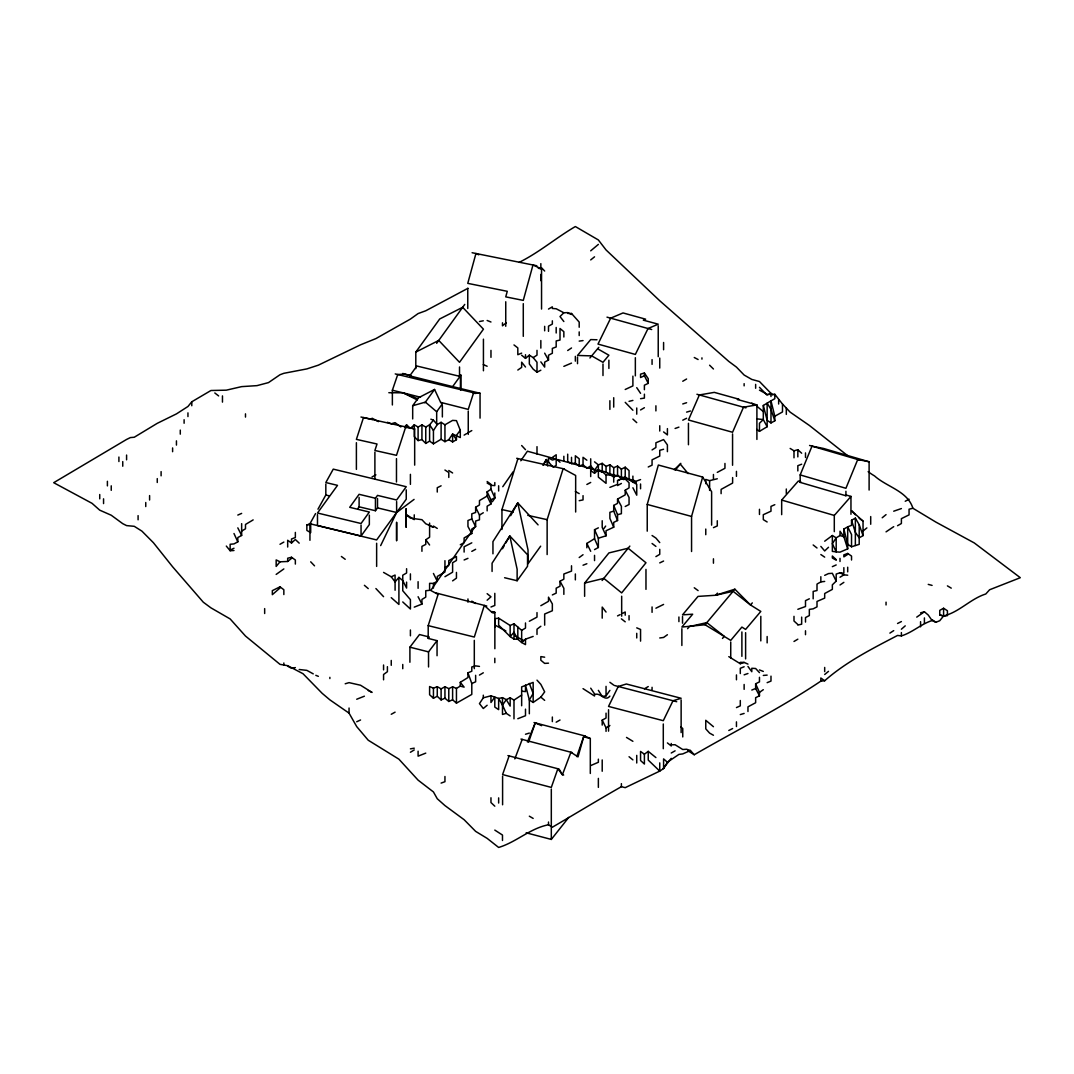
<?xml version="1.0" encoding="UTF-8"?>
<svg xmlns="http://www.w3.org/2000/svg" width="1074" height="1074" viewBox="0 0 1074 1074"><rect width="100%" height="100%" fill="white"/><g stroke="black" fill="none" stroke-linecap="round" stroke-linejoin="round"><path stroke-width="1.5" d="M191.79 405.744L191.79 401.783L210.96 390.506L226.305 390.171L241.65 386.627L256.995 385.633L268.5 382.599L280.005 374.732L283.845 373.309L306.855 368.906L318.36 365.16L360.555 344.808L375.9 338.592L410.416 319.072L418.095 313.568L425.76 310.775L467.955 288.288M406.59 582.121L406.59 588.069L402.75 580.578L398.91 577.369L395.084 581.88L391.245 576.792L383.566 572.402M437.266 424.566L441.105 422.31L441.105 439.253L433.44 443.831L433.44 430.526L437.266 424.566L433.44 420.202L429.6 424.821L429.6 441.119L425.76 443.428L421.934 439.602L418.095 440.595L418.095 427.063L414.255 424.794L410.416 428.392L406.59 424.821L404.67 426.888M448.784 477.447L448.784 472.506L444.945 470.036M444.945 441.683L444.945 424.807L452.61 420.39L456.45 420.632L460.29 430.244L460.29 437.561L452.61 434.044L448.784 439.655L444.945 441.683L441.105 439.253M487.14 510.875L487.14 506.203L490.966 504.001L490.966 499.866L487.14 491.811L490.966 489.234L490.966 485.287L487.14 483.018M510.15 715.915L506.31 713.324L502.484 705.121L506.31 699.644L510.15 697.805L513.99 700.087L513.99 718.842M521.655 705.752L521.655 686.904L533.16 682.393L533.16 702.45L540.84 697.147L544.666 691.871L540.84 684.366L537 680.164M552.345 721.607L552.345 717.016M609.884 487.381L617.55 484.347L617.55 480.628L621.39 478.937L625.216 479.031L629.055 482.776L629.055 487.864L625.216 490.227L625.216 494.859L617.55 499.101L617.55 503.37L613.71 505.424L613.71 511.103L617.55 520.514L613.71 522.38L613.71 527.213L606.045 530.744L606.045 535.805L598.366 538.208L594.54 529.697L598.366 527.844M625.216 615.201L625.216 611.979L622.665 613.348M629.055 619.993L629.055 615.603M636.734 637.969L636.734 633.324M640.56 641.124L640.56 629.471L636.734 627.86M701.94 359.132L701.94 357.843M744.134 662.43L740.295 663.732L740.295 662.322L744.134 662.43L747.96 664.094M747.96 711.498L747.96 706.84L755.64 702.732L755.64 697.684L759.466 695.791L759.466 692.368L755.64 683.816L759.466 681.856L759.466 677.318M756.915 429.439L759.466 431.345L767.145 426.727L763.305 419.598L763.305 405.475L770.984 400.857L774.81 416.256L774.81 420.82L770.984 422.941L770.984 400.857L774.81 398.696L774.81 394.279L767.145 394.359L759.466 390.131M585.209 736.039L583.988 735.717L578.013 756.901L570.912 752.243L520.957 739.073M647.233 531.16L647.233 504.444L658.349 465.042L702.664 477.044L711.619 491.744L711.619 525.132M691.562 551.499L691.562 516.433L702.664 477.044M501.947 529.509L501.947 509.573L517.95 458.585M547.136 554.56L547.136 519.668L563.152 468.68L575.664 475.473L575.664 512.016M437.051 655.731L437.051 640.654L428.204 638.412L428.204 625.632L438.34 593.586M480.051 418.122L480.051 393.285L473.607 392.762L468.251 409.382L440.635 402.374L434.554 389.446L418.39 397.836L412.684 405.73L412.684 418.927M392.372 404.965L392.372 390.251L397.742 374.517L404.186 374.114L411.194 375.793L409.731 375.887L416.86 366.019L459.524 376.289L460.894 375.162L460.894 389.889M528.569 742.255L535.255 722.883L583.988 735.717L590.311 738.509L590.311 773.468M576.778 756.579L583.988 735.717M509.13 755.908L502.592 774.569L551.311 787.403L557.862 768.756L559.098 769.078L562.414 774.743L563.662 775.066M514.822 758.902L522.192 739.395M527.428 741.946L535.255 722.883L541.591 725.675M850.957 514.258L850.957 496.416L846.487 495.114L845.923 495.758L800.184 482.387L800.184 474.923L811.998 446.153L823.369 448.422L869.108 461.793L869.108 490.053M380.666 545.592L396.628 512.499L406.241 499.209L406.241 489.851M543.417 465.19L546.344 459.551L552.895 466.975M309.943 540.303L309.943 523.75L315.568 513.573M317.971 509.21L325.999 494.658M510.674 515.681L517.775 502.901L538.074 524.877M502.484 548.76L504.109 545.914M505.733 543.068L509.801 535.953L527.535 554.761L527.535 566.28L517.131 580.739L504.605 577.731M191.79 401.783L187.95 406.496L176.445 413.893L157.26 423.331L134.25 437.252L130.41 437.574L126.584 439.441L53.7 482.696L92.055 503.344L99.734 510.163L111.24 515.238L122.745 523.669L126.584 525.602L134.25 526.314L141.916 531.133L153.434 542.732L172.605 566.777L203.295 602.205L210.96 607.871L230.145 618.933L245.49 636.05L280.005 664.35L287.684 665.692L303.016 673.72L322.2 693.361L329.866 699.845L349.05 713.136L356.716 726.615L368.234 740.228L398.91 759.17L418.095 780.14L433.44 791.954L437.266 798.747L444.945 805.581L464.116 819.704L475.634 831.37L487.14 838.364L498.645 847.453C516.258 842.177 530.073 828.349 548.505 824.765L552.345 827.222C575.328 813.837 598.151 799.902 621.39 786.692L625.216 787.658L659.745 771.105L663.584 768.554L667.41 762.218L678.916 754.404L682.755 753.908L690.434 750.511L694.26 754.74C736.495 730.293 780.342 708.303 820.845 681.131L824.684 680.755C846.137 661.812 872.37 648.615 897.555 635.446L901.395 635.915C912.631 632.385 921.116 624.007 932.084 620.544L935.91 622.276L939.75 620.718L943.59 615.939C959.095 612.301 970.426 598.822 985.784 593.989L989.61 589.76L1020.3 577.705L974.266 542.934L935.91 522.112L912.9 508.244C907.557 491.006 886.99 487.113 874.545 475.93A61.393 35.442 60 0 1 868.141 471.674M542.907 465.096L546.344 459.551L547.727 466.062M483.3 695.173L483.3 697.818L479.46 703.618L483.3 708.504L487.14 705.256M474.346 527.67L430.755 590.472L438.111 594.432M492.348 501.733L495.195 497.638M502.766 486.71L513.197 471.701M520.783 460.773L527.415 451.214L554.56 458.679M598.366 690.354L602.205 696.408L606.045 695.871L609.884 690.381M603.736 528.797L605.655 526.085M357.83 508.606L359.105 506.807L359.105 497.437M590.7 470.654L594.54 473.231L594.54 470.264L598.366 464.881L602.205 463.337L606.045 466.411L606.045 472.077L613.71 477.057L617.55 475.111L617.55 466.062L613.71 467.714L609.884 464.747L606.045 466.411M436.662 343.318L464.747 304.412M436.675 423.21L436.675 411.745L442.367 403.851L440.635 402.374M540.652 546.183L528.032 563.729L528.032 550.009L517.775 502.901L492.953 541.605L492.953 553.808M415.799 352.097L439.709 318.965L462.666 307.298L483.434 329.168L459.524 362.3L438.742 340.431L415.799 352.097L415.799 368.637M424.874 402.844L434.554 389.446M409.731 375.887L452.651 386.6L460.894 375.162M375.444 498.255L377.511 495.396L396.628 500.001L406.241 486.723L333.262 469.137L325.825 482.535L337.505 485.354L317.488 513.01L361.052 523.508L369.349 512.043L349.708 507.317L359.105 494.322L375.444 498.255L375.444 510.741L359.105 506.807M375.444 510.741L377.511 507.881L377.511 498.511M317.488 514.567L317.488 525.495L361.052 536.007L369.349 524.542L369.349 515.171M460.29 430.244L456.45 435.346L456.45 439.722L452.61 441.938L448.784 439.655M409.906 662.255L409.906 647.179L419.491 634.546L429.278 637.016L428.204 638.412M428.539 666.954L428.539 651.878L437.051 640.654M663.289 768.487L671.223 758.351M526.166 832.806L551.311 839.425L568.764 817.368M584.618 583.075L608.918 552.922L628.129 548.237L645.971 562.763L621.671 592.902L603.83 578.376L584.618 583.075L584.618 596.325M602.111 580.497L629.847 546.102M680.822 463.337L675.479 469.929M280.005 561.796L276.166 566.428L276.166 559.916L280.005 561.796L287.684 561.474L291.51 558.386L291.51 557.258L287.684 558.238L287.684 561.474M589.935 357.991L598.795 347.332M722.48 638.439L724.265 636.332L706.813 622.625L705.041 624.746L681.869 627.055L692.663 614.194L682.527 614.852L698.019 596.406L715.646 595.251L733.099 591.304L734.871 589.196L750.538 604.998L760.808 611.428L745.611 629.418L741.892 627.082L730.736 640.373L705.041 624.746L733.099 591.304L750.538 604.998L752.31 602.89M687.588 628.679L689.374 626.572L706.813 622.625M717.432 593.13L715.646 595.251L734.871 589.196M800.184 482.387L800.748 481.743L798.331 481.045L781.671 500.054L781.671 514.647M834.297 531.643L834.297 515.439L850.957 496.416M590.7 250.833L598.366 244.402M567.69 313.407L571.516 313.474L571.516 314.481L567.69 312.615L563.85 312.762L560.01 316.535L563.85 321.529M828.51 547.27L824.684 550.949L820.845 546.411M843.855 567.663L843.855 573.248L840.016 572.751L836.19 574.066L836.19 581.141L832.35 584.82L832.35 589.371L824.684 593.519L824.684 598.111L817.005 601.453L817.005 606.85L813.166 608.837L809.34 609.374L809.34 615.55L805.5 617.563L805.5 622.074M824.684 541.202L832.35 535.523L836.19 537.846L836.19 551.875L840.016 552.143L847.695 548.854L847.695 526.878L851.534 525.334L851.534 520.246L855.36 518.138L859.2 524.689L863.04 535.604L859.2 537.819L855.36 532.382L851.534 520.246M674.19 469.741L680.258 464.049L688.152 473.621M283.845 568.925L276.166 574.415M287.684 547.028L287.684 540.276L291.51 543.028L295.35 539.51L299.19 543.149M487.14 600.191L490.966 596.808L487.14 593.667M901.395 629.203L905.234 625.86M533.16 636.412L525.495 639.164L521.655 642.507L517.816 639.285L513.99 632.331L510.15 636.587L498.645 625.135L498.645 618.154L494.805 618.731L494.805 627.391M594.54 473.231L598.366 469.982L606.045 472.077M521.655 355.226L525.495 358.367L529.334 355.145L533.16 357.615L537 362.247L537 372.195L540.84 370.208M886.05 531.858L893.716 526.663M882.21 517.775L886.05 514.621M824.684 674.485L828.51 671.357M590.7 259.921L594.54 256.82M863.04 531.026L866.866 527.911M506.31 322.75L502.484 325.798L502.484 322.818M540.84 626.263L537 629.203L537 634.452M414.067 499.41L396.628 512.499L396.628 501.571M932.084 620.544L928.245 615.04L924.405 611.791L916.74 617.12M521.655 695.066L513.99 700.087M579.195 557.54L583.034 554.721M644.4 754.19L640.56 751.451L640.56 760.513L644.4 764.03L644.4 754.19L648.24 751.37L655.905 757.573M452.61 580.873L456.45 578.134L456.45 572.415M667.41 634.734L663.584 637.459L659.745 637.969M759.466 692.368L763.305 689.696M552.345 457.443L556.184 454.785L556.184 465.431L553.62 466.922M517.816 370.033L521.655 367.389L521.655 362.18L525.495 367.013M594.54 529.697L594.54 538.692L586.86 543.417L586.86 547.794M655.905 608.206L663.584 604.434M467.955 672.821L467.955 677.546L460.29 682.312L464.116 687.132L460.29 686.111L456.45 688.38L452.61 686.836L452.61 699.792L456.45 703.148L471.795 694.422L471.795 683.534L467.955 672.821L471.795 671.223L471.795 666.954L475.634 665.893L479.46 666.417M840.016 584.981L843.855 582.363M421.934 551.298L421.934 546.384L425.76 544.397L425.76 539.792L429.6 537.201L429.6 523.065M774.81 416.256L782.49 411.946L782.49 404.039L774.81 394.279M253.155 519.897L245.49 524.461L245.49 528.797L241.65 531.093M567.69 350.527L571.516 347.963M889.89 633.11L893.716 630.626M533.16 357.615L537 355.158L537 350.339M652.066 449.939L655.905 447.482L655.905 442.783L663.584 439.575L667.41 444.931L667.41 451.657M840.016 577.235L843.855 574.845L847.695 575.194M625.216 389.486L632.895 385.902L632.895 376.142M487.14 491.811L487.14 496.027L479.46 500.591L479.46 504.941L475.634 507.264L479.46 515.05L479.46 519.816L475.634 521.011L475.634 526.663L471.795 529.026L471.795 533.536L464.116 537.926L464.116 542.625L460.29 544.76M410.416 752.256L414.255 749.934M847.695 548.854L843.855 536.758L840.016 535.523L836.19 537.846L832.35 543.659L836.19 551.875L832.35 551.392L832.35 535.523M464.116 435.118L466.68 433.574M609.884 696.127C604.998 702.329 600.594 691.992 594.54 694.569L594.54 696.019L583.034 688.649M606.045 731.367L606.045 727.81L609.884 725.5M793.995 641.473L797.834 639.178M655.905 556.614L659.745 554.332L659.745 549.338M479.46 515.05L483.3 512.768M525.495 639.164L525.495 644.615L521.655 642.507L521.655 630.344L525.495 628.075L525.495 622.96M479.46 675.063L483.3 672.794M717.284 472.372L724.95 468.291L724.95 463.444M682.755 381.243L686.595 379.001M640.56 409.959L644.4 407.717M467.955 432.809L471.795 430.58M418.095 427.063L421.934 424.915L425.76 427.036L429.6 424.821L433.44 430.526M644.4 688.796L648.24 686.568M548.505 309.057L552.345 306.842L552.345 308.466L556.184 308.762L563.85 312.762M471.795 542.826L464.116 546.773L464.116 552.076M897.555 525.71L901.395 523.508L901.395 518.648L909.06 514.862L909.06 509.21L912.9 508.244M280.005 544.276L283.845 542.075M556.184 722.198L560.01 720.023M824.684 581.423L820.845 581.893L817.005 584.068L817.005 590.525L813.166 591.425L813.166 598.836M671.25 753.008L675.09 750.833M414.255 607.132L421.934 604.085L421.934 599.44L425.76 597.117L425.76 590.727L429.6 590.324L429.6 583.33L433.44 583.41L437.266 581.262L437.266 576.443L444.945 572.039L444.945 560.682M490.966 499.866L494.805 497.732L494.805 492.993M594.54 549.606L598.366 547.471L598.366 538.208M840.016 535.523L840.016 531.227L843.855 536.758L843.855 529.026L847.695 526.878L851.534 534.57L851.534 546.787L859.2 544.357L859.2 524.689M444.945 567.515L448.784 565.394L448.784 560.574L456.45 556.48L456.45 560.467L452.61 562.722L452.61 572.173L444.945 576.711M391.245 714.277L395.084 712.156M437.266 686.675L437.266 696.261L433.44 698.261L429.6 694.73L429.6 686.528L433.44 688.192L437.266 686.675L441.105 688.877L444.945 686.756L448.784 688.622L452.61 686.836M943.59 608.246L939.75 610.368L939.75 614.919L943.59 616.194L947.416 615.63L947.416 610.757L943.59 608.246L943.59 616.194M241.65 523.656L241.65 535.456L237.81 537.564L237.81 541.86L233.984 543.9L230.145 544.276L230.145 550.734L233.984 550.506M617.55 485.555L621.39 483.448M602.205 725.084L602.205 720.13L606.045 718.036L606.045 713.149M552.345 594.942L556.184 593.103L556.184 588.203L560.01 586.203L560.01 581.249L563.85 579.154L563.85 574.013L571.516 571.086L571.516 565.783M471.795 551.378L475.634 549.297M905.234 501.263L909.06 499.209M563.85 337.008L563.85 331.691L560.01 328.496L560.01 340.055L556.184 340.928L556.184 346.956L552.345 348.406L552.345 353.239L548.505 355.239L548.505 360.058L544.666 362.113L544.666 367.08L540.84 361.857M372.06 476.91L375.9 474.856M586.86 484.468L590.7 482.441M356.716 699.241L364.395 696.194M625.216 506.498L629.055 504.498L629.055 497.477L625.216 490.227M590.7 765.574L598.366 762.271L598.366 759.157M621.39 478.937L621.39 469.163L625.216 467.19L629.055 470.6L629.055 479.836L636.734 484.307L636.734 495.181L632.895 487.757M280.005 586.82L272.34 590.646L272.34 594.66L280.005 587.988L280.005 586.82L283.845 589.733L283.845 594.566M625.216 467.19L625.216 476.843L617.55 480.628M728.79 730.495L732.616 728.548M897.555 623.484L901.395 621.564M441.105 485.81L437.266 487.717L437.266 492.053M540.84 605.696L548.505 601.319L548.505 597.157L552.345 603.937L552.345 610.744L544.666 614.019L544.666 625.149M682.755 420.176L686.595 418.296M617.55 615.899L620.101 614.65M768.42 394.588L770.984 393.353L772.891 395.017M659.745 562.897L663.584 561.044M230.145 550.089L233.984 548.237M644.4 373L644.4 375.752L640.56 377.524L640.56 374.155L644.4 373L648.24 378.719L648.24 383.364L644.4 385.19L644.4 389.714M648.24 466.989L652.066 465.149L652.066 459.833L659.745 456.061L659.745 450.315L663.584 449.254M809.34 598.809L805.5 600.648L805.5 606.528L797.834 609.294M519.104 262.392C539.282 252.403 556.104 237.797 575.355 226.547L598.366 239.958L606.045 249.947L659.745 300.76L728.79 361.414L736.455 367.107L744.134 375.041L751.8 379.431L759.466 381.525L770.984 393.353L770.984 396.521M356.716 721.755L360.555 719.983M571.516 363.106L563.85 366.368M824.684 575.355L828.51 573.583L832.35 573.301L836.19 581.141M391.245 576.792L395.084 575.046L395.084 590.244M471.795 683.534L475.634 681.789L475.634 675.304M529.334 621.242L537 617.12L537 612.596M713.445 527.656L717.284 525.911L717.284 520.756M498.645 618.154L510.15 625.498L513.99 623.779L521.655 630.344M736.455 707.578L740.295 705.846L740.295 700.503M893.716 511.197L901.395 508.566M774.81 504.686L770.984 506.391L770.984 511.197L763.305 514.701L763.305 519.628L767.145 521.977M832.35 566.642L836.19 564.937M437.266 696.261L441.105 699.912L444.945 698.221L448.784 701.456L452.61 699.792M237.81 515.064L241.65 513.399M464.116 559.984L467.955 558.346M705.766 483.689L705.766 479.447L709.605 480.642L717.284 478.776M640.56 479.581L632.895 482.374L632.895 476.104M306.855 525.038L310.695 523.454L310.695 532.623L306.855 530.422L306.855 525.038L310.695 524.125M767.145 682.661L770.984 681.077L770.984 676.137M521.655 353.131L517.816 354.715L517.816 347.909L513.99 344.942M475.634 507.264L475.634 512.473L471.795 513.828L471.795 518.943L467.955 520.514L467.955 526.488L471.795 533.536M490.966 606.998L494.805 605.454L494.805 593.345M744.134 666.753L740.295 668.297L740.295 673.546M751.8 690.045L755.64 688.501L755.64 683.816M801.66 464.21L797.834 465.7L797.834 470.936M583.034 565.219L586.86 563.743M567.69 454.168L567.69 461.484L571.516 463.579L575.355 463.203L579.195 466.089L583.034 464.653L586.86 468.331L590.7 465.888L594.54 470.264M847.695 553.459L843.855 554.869L843.855 556.882L847.695 554.385L847.695 553.459L851.534 556.063L851.534 560.01M510.15 697.805L510.15 706.101L506.31 699.644L502.484 697.657L498.645 698.436L490.966 695.804L483.3 697.818M441.105 783.094L444.945 781.697L444.945 776.489M675.09 428.472L678.916 427.13M744.134 674.821L747.96 673.505M682.755 403.945L686.595 402.723M613.71 511.103L609.884 512.325L609.884 518.38L613.71 527.213M525.495 734.254L529.334 733.086M345.21 683.776L349.05 682.634L360.555 685.239L372.06 692.435L368.234 690.528M517.816 718.707L525.495 715.714L525.495 709.162M740.295 714.586L744.134 713.431M506.31 713.324L502.484 714.452L502.484 697.657M412.684 405.73L425.398 402.119L436.675 411.745M686.595 412.121L690.434 411.02M790.155 448.435L793.995 450.812L797.834 449.724L801.66 453.215M920.566 612.838L924.405 611.791M617.55 520.514L617.55 514.674L621.39 513.681L621.39 506.351L617.55 499.101M629.055 401.354L632.895 400.414M797.834 625.055L801.66 624.182L801.66 617.107M425.76 753.129L418.095 756.163L418.095 751.196M579.195 500.685L583.034 499.907L583.034 495.651M479.46 321.529L483.3 320.79M410.416 748.86L414.255 748.189M756.901 404.898L743.49 407.207L732.562 432.258L688.447 419.988L699.375 394.95L714.304 392.372L738.925 399.219L737.408 399.488L756.901 404.898L756.901 439.427M640.56 398.696L644.4 398.092L644.4 394.185M579.195 341.116L583.034 340.592M763.305 675.439L767.145 675.116M690.434 750.511L686.595 749.249L682.755 749.504L675.09 744.738L671.25 744.819M548.505 663.168L544.666 663.396L540.84 660.228L540.84 656.617L544.666 657.194M428.204 625.632L474.305 637.043L484.307 605.414L491.932 612.422L494.859 612.314L494.859 648.723M287.684 666.202L291.51 668.27L295.35 667.598M602.205 471.593L606.045 474.977L609.884 474.963M299.19 669.505L306.855 670.364L313.246 673.868M388.828 392.708L403.059 392.816L420.471 397.246M473.406 393.339L476.104 393.366L473.835 392.748M596.996 339.773L590.7 339.585L577.517 355.454L591.693 355.883L602.984 362.327L608.891 355.226L597.99 348.996M510.15 625.498L510.15 636.587L513.99 639.097L517.816 639.285L517.816 627.015M625.216 479.031L629.055 479.286M452.651 386.6L480.051 393.285M490.966 485.287L494.805 485.609L494.805 482.562M521.655 691.186L525.495 691.602L525.495 685.105L529.334 699.966L529.334 713.78M411.704 518.339L421.934 519.695L425.76 523.763L433.44 527.146L429.6 525.911M536.812 265.761L472.104 252.726M538.289 268.258L541.551 268.903L541.551 309.043M869.108 461.793L857.737 459.511L845.923 488.294L800.184 474.923M372.477 419.464L360.958 417.021M414.671 428.929L405.677 427.049L396.481 455.322L374.893 450.476L377.014 444.005L356.393 439.373L363.482 417.585L414.671 428.929L414.671 465.123M516.688 458.303L564.414 468.976M501.947 509.573L513.238 512.097M527.764 515.345L547.136 519.668M395.232 373.913L476.104 393.366M392.372 390.251L403.059 392.816L417.732 398.749M328.738 495.732L325.825 495.02L325.825 484.092M377.511 507.881L396.588 512.486L376.638 539.94L309.943 523.75M409.906 647.179L428.539 651.878M435.869 592.942L486.791 606.045M491.785 611.522L494.859 612.314M491.932 612.422L494.416 613.053M614.556 685.507L676.714 701.711M534.02 722.56L535.255 722.883M572.16 752.565L570.912 752.243L562.414 774.743L557.862 768.756L507.908 755.586M584.028 736.858L590.311 738.509M928.245 584.377L932.084 585.397M939.75 614.919L943.59 615.939M402.723 373.457L411.355 375.793M647.233 504.444L691.562 516.433M557.755 459.551L602.487 471.835M607.28 473.151L634.425 480.602L636.345 482.763M606.998 317.152L651.69 329.53M696.932 394.265L745.933 407.892M809.568 445.442L860.153 460.222M781.671 500.054L834.297 515.439M623.94 479.595L621.39 478.776L617.55 475.111M756.915 418.86L763.305 419.598L759.466 423.263L759.466 431.345M387.405 422.283L391.245 423.774L395.084 422.659L400.83 426.955M759.466 669.921L763.305 671.425M430.875 419.182L433.44 420.202M315.81 675.318L318.36 676.338M487.14 320.468L490.966 322.012M483.3 364.623L487.14 366.247M494.805 830.095L502.484 835.048L502.484 840.499M541.551 268.903L532.972 264.996L523.28 300.398L505.747 296.867L507.264 291.309L467.767 283.361L475.943 253.491L478.803 254.807M403.059 392.816L417.343 399.958M378.451 421.626L372.06 418.202M694.26 357.508L698.1 359.522M495.584 625.417L505.894 630.975M514.728 635.741L523.575 640.507M840.016 572.751L843.855 574.845M575.355 491.516L579.195 493.61M836.19 560.131L832.35 558.037L832.35 556.023L836.19 559.648M713.445 735.247L709.605 733.112L705.766 728.843L705.766 720.305L713.445 726.709M529.334 816.186L533.16 818.428M947.416 585.88L951.255 588.136M756.915 406.254L763.305 411.597M632.895 741.315L626.504 737.422M598.366 469.982L602.205 472.332L602.205 463.337M433.44 526.072L437.266 528.421M751.8 403.112L754.351 404.697M471.795 601.131L475.634 603.507M740.295 663.732L728.79 656.644M687.87 750.686L694.26 754.74M448.784 470.506L452.61 472.976M851.534 546.787L847.695 544.303L843.855 529.026M533.16 702.45L529.334 699.966L533.16 693.455L529.334 683.4M441.105 422.31L444.945 424.807M406.59 514.768L414.255 519.641L414.255 514.835M932.084 619.738L935.91 622.276M652.066 535.51L655.905 538.061L659.745 542.598M820.845 554.533L824.684 557.138M770.984 422.941L767.145 420.323L763.305 405.475M429.6 441.119L433.44 443.831M824.684 680.755L820.845 678.016L820.845 681.131M291.51 557.258L295.35 559.997L295.35 564.078M847.695 455.725L809.34 425.425L790.155 412.148L782.49 404.039M859.2 518.299L863.04 521.105L863.04 535.604M609.884 682.299L613.71 685.091M341.384 556.48L345.21 559.286M487.14 481.514L490.966 484.334M694.26 587.76L698.1 590.606M586.86 460.209L583.034 457.323L583.034 464.653M652.066 543.484L655.905 546.411M214.8 392.963L218.64 395.93M621.39 618.852L625.216 621.819M625.216 476.843L629.055 479.836M813.166 544.974L817.005 547.982M663.584 431.909L667.41 434.916L667.41 428.607M594.54 461.833L598.366 464.881L598.366 477.151L606.045 483.327L606.045 474.977M667.41 742.913L671.25 745.96L671.25 743.476M537 372.195L533.16 369.134L529.334 363.965L529.334 355.145M406.59 515.09L410.416 518.138M617.55 466.062L621.39 469.163M629.055 756.727L632.895 759.895M540.84 697.147L544.666 700.369M560.01 462.223L556.184 458.974L552.345 460.048L548.505 457.886L548.505 462.679M364.395 585.317L368.234 588.592M383.566 596.674L375.9 588.552M667.41 762.218L663.584 758.915L663.584 768.554M680.835 726.87L682.755 728.534L682.755 736.939M625.216 402.347L632.895 410.255M863.04 521.105L851.534 510.768L855.36 514.768M797.834 624.518L793.995 621L793.995 616.342M759.466 387.311L767.145 395.219M632.895 419.102L636.734 422.632M391.245 597.654L398.91 604.434L398.91 577.369M494.805 806.185L490.966 802.546L490.966 797.767M709.605 365.214L713.445 368.986M402.75 601.95L410.416 609.012L410.416 599.654L402.75 590.713L402.75 575.194L406.59 573.006L406.59 568.71M571.516 313.474L579.195 322.093L579.195 327.248M418.095 440.595L414.255 436.662L414.255 424.794M544.666 271.037L540.84 267.037L540.84 263.64M310.695 561.823L314.534 565.837M759.466 672.619L755.64 668.511L751.8 668.27L751.8 671.72L747.96 666.457M521.655 445.535L525.495 449.684M226.305 546.062L230.145 550.734M606.045 612.059L602.205 607.078L602.205 618.154M425.76 539.792L429.6 544.988M456.45 439.722L452.61 434.044L452.61 441.938M636.734 387.647L640.56 393.339M590.7 688.179L594.54 693.938M502.484 705.121L498.645 698.436L498.645 709.646L494.805 707.081L494.805 697.12L490.966 702.503L490.966 695.804M544.666 353.158L548.505 360.058M560.01 581.249L563.85 588.31L563.85 594.365M755.64 688.501L759.466 695.791M418.095 596.728L421.934 604.085M644.4 375.752L648.24 383.364M237.81 527.858L241.65 535.456M602.205 720.13L606.045 727.81M471.795 518.943L475.634 526.663M433.44 573.462L437.266 581.262M586.86 543.417L590.7 551.298M487.14 496.027L490.966 504.001M233.984 533.51L237.81 541.86M606.045 535.805L602.205 527.374L602.205 520.742M490.966 489.234L494.805 497.732M594.54 538.692L598.366 547.471M613.71 505.424L617.55 514.674M774.81 420.82L770.984 409.355L767.145 403.153L767.145 426.727M924.405 617.912L924.405 623.323M920.566 621.671L920.566 626.84M901.395 632.586L901.395 635.915M886.05 602.152L886.05 604.957M870.705 516.567L870.705 524.26M855.36 518.138L855.36 545.471M847.695 567.22L847.695 571.865M845.923 491.274L845.923 495.758M840.016 558.359L840.016 561.487M824.684 667.437L824.684 671.612M820.845 576.711L820.845 581.893M805.5 452.892L805.5 457.511M805.5 630.774L805.5 634.68M797.834 449.724L797.834 456.893M793.995 450.812L793.995 457.819M786.316 407.784L786.316 414.403M786.316 489.006L786.316 493.624M778.65 399.609L778.65 404.025M767.145 636.506L767.145 642.883M760.808 616.342L760.808 640.896M759.466 509.304L759.466 514.473M755.64 384.385L755.64 388.251M745.611 632.693L745.611 658.899M744.134 383.66L744.134 385.861M744.134 684.474L744.134 689.333M741.892 631.955L741.892 656.335M736.455 471.365L736.455 476.346M736.455 674.928L736.455 679.788M736.455 721.862L736.455 726.548M732.562 433.909L732.562 465.257M732.616 477.568L732.616 483.058L721.11 489.382L721.11 493.664M730.736 641.997L730.736 658.255M713.445 474.466L713.445 479.017M713.445 558.802L713.445 563.206M709.605 480.642L709.605 490.402M705.766 529.052L705.766 534.691M688.447 423.29L688.447 444.73M682.527 616.516L682.527 623.188M681.869 628.733L681.869 645.474M681.131 699.912L681.131 732.602M678.916 617L678.916 621.631M663.584 342.485L663.584 349.748M663.289 723.983L663.289 748.712M659.745 358.072L659.745 368.073M659.745 425.747L659.745 431.036M659.745 762.876L659.745 771.105L648.24 760.083L648.24 751.37M658.228 325.811L658.228 356.675M655.905 405.797L655.905 410.912M652.066 359.615L652.066 364.368M652.066 606.944L652.066 612.341M652.066 687.306L652.066 689.669M645.971 569.408L645.971 589.357M640.56 483.998L640.56 488.777M636.734 407.986L636.734 414.175M636.734 755.371L636.734 762.996M635.352 357.723L635.352 375.833M621.671 596.231L621.671 616.181M621.39 783.631L621.39 786.692M613.71 397.716L613.71 407.1M613.71 467.714L613.71 482.132M609.884 400.723L609.884 409.395M609.884 464.747L609.884 474.077M608.891 360.179L608.891 368.436M608.542 709.713L608.542 731.139M606.045 686.353L606.045 695.871M602.984 363.979L602.984 375.551M602.205 759.949L602.205 771.253M598.366 778.395L598.366 787.376M594.54 555.365L594.54 560.601M590.7 458.799L590.7 476.588M579.195 331.906L579.195 335.558M579.195 466.089L579.195 458.786L575.355 455.792L575.355 463.203M577.517 357.092L577.517 363.67M575.355 356.367L575.355 361.132M575.355 573.959L575.355 579.879M571.516 457.336L571.516 463.579M563.85 456.262L563.85 461.229M556.184 327.463L556.184 332.994M552.345 320.831L552.345 324.079L548.505 326.16L548.505 331.329M551.311 789.081L551.311 839.425M548.505 822.026L548.505 824.765M544.666 326.335L544.666 330.805M540.84 274.394L540.84 280.69M540.84 340.525L540.84 348.11M537 446.663L537 454.02M525.495 354.729L525.495 358.367M523.28 303.66L523.28 336.337M517.131 580.739L517.131 569.22L509.801 535.953L492.08 563.219L492.08 571.449M513.99 623.779L513.99 639.097M505.747 301.767L505.747 326.268M502.592 776.247L502.592 804.775M498.645 485.77L498.645 491.006M498.645 797.888L498.645 803.043M494.805 658.241L494.805 662.658M490.966 350.379L490.966 357.333M483.434 339.156L483.434 370.772M474.305 640.359L474.305 668.632M468.251 411.047L468.251 434.393M467.955 598.943L467.955 602.178M467.767 288.382L467.767 308.493M460.424 375.041L460.424 389.781M460.29 682.312L460.29 686.111M459.524 366.972L459.524 376.289M456.45 688.38L456.45 703.148M448.784 688.622L448.784 701.456M444.945 686.756L444.945 698.221M442.367 405.489L442.367 416.954M441.105 688.877L441.105 699.912M433.44 583.41L433.44 588.055M433.44 688.192L433.44 698.261M425.76 427.036L425.76 443.428M421.934 424.915L421.934 439.602M418.095 581.692L418.095 588.31M410.416 474.346L410.416 484.361M410.416 573.892L410.416 579.812M410.416 629.982L410.416 635.808M406.59 424.821L406.59 427.801M406.241 509.143L406.241 527.334M402.75 664.47L402.75 668.713M396.628 522.42L396.628 540.625M396.481 458.652L396.481 481.984M396.588 522.407L396.588 540.611M391.245 660.443L391.245 665.316M387.405 666.672L387.405 671.706L383.566 674.485L383.566 679.815M383.566 665.007L383.566 669.867M376.638 543.256L376.638 566.414M374.893 452.141L374.893 478.803M361.052 525.079L361.052 536.007M356.393 442.703L356.393 469.365M349.05 708.021L349.05 713.136M329.866 677.332L329.866 678.567M295.35 532.409L295.35 537.51L291.51 539L291.51 543.028M283.845 662.98L283.845 665.195M264.66 608.596L264.66 613.509M245.49 413.852L245.49 417.088M222.466 395.903L222.466 402.119M187.95 412.872L187.95 416.578M184.11 419.719L184.11 423.25M180.284 430.083L180.284 434.151M176.445 440.864L176.445 445.092M172.605 447.939L172.605 451.698M161.1 471.607L161.1 475.822M157.26 478.601L157.26 482.481M149.595 495.57L149.595 500.014M145.755 502.511L145.755 506.566M138.09 515.627L138.09 519.803M126.584 455.054L126.584 459.82M122.745 461.578L122.745 466.223M118.905 457.041L118.905 461.538M111.24 485.824L111.24 490.335M107.4 481.3L107.4 485.891M103.56 498.819L103.56 503.585M99.734 494.523L99.734 498.86M406.133 508.915L405.932 526.69L406.133 508.915M618.262 686.461L608.542 706.424L663.289 720.694L673.009 700.745L681.131 698.275L626.37 684.004L618.262 686.461M610.663 318.173L597.99 344.096L635.352 354.433L648.025 328.523L658.228 324.187L643.339 320.159L645.622 319.179L623.027 312.937L610.663 318.173"/></g></svg>
